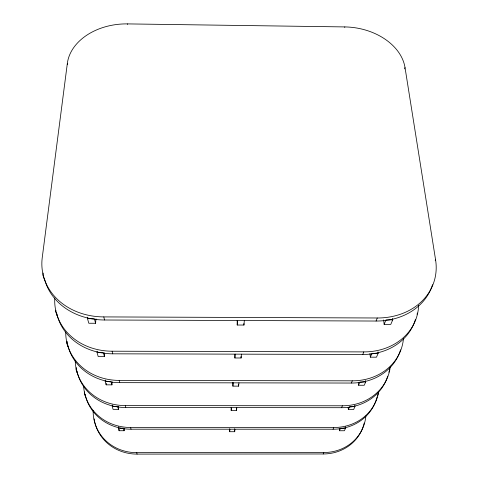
<?xml version="1.0" encoding="UTF-8"?>
<svg xmlns="http://www.w3.org/2000/svg" width="478" height="478" viewBox="0 0 478 478"><rect width="100%" height="100%" fill="white"/><g stroke="black" fill="none" stroke-linecap="round" stroke-linejoin="round"><path stroke-width="0.72" d="M118.472 426.717L118.377 428.204L119.088 430.726L124.131 430.726L124.268 428.515M119.088 430.726L119.183 429.25M112.354 404.997L112.252 406.467L113.065 409.347L118.454 409.347L118.652 406.372M105.333 380.034L105.22 381.522L106.158 384.838L111.942 384.85L112.151 381.898M234.919 429.208L234.698 431.712L229.691 431.712L229.864 429.208M236.789 407.615L236.538 410.477L231.191 410.471L231.394 407.609M238.934 382.854L238.647 386.146L232.906 386.134L233.139 382.842M241.42 354.162L241.085 357.992L234.895 357.98L235.17 354.144M244.33 320.529L243.941 325.046L237.225 325.022L237.542 320.505M106.158 384.838L106.265 383.362M97.195 351.121L97.076 352.609L98.163 356.474L104.407 356.486L104.694 352.8M87.647 317.225L87.516 318.695L88.8 323.248L95.576 323.277L95.959 318.832M84.451 391.948L84.331 393.28L85.293 396.023M76.265 367.6L76.062 369.697L77.155 372.816M66.759 341.256L66.603 342.726L67.858 346.305M55.836 310.216L55.681 311.572L57.139 315.725M43.193 273.034L42.918 275.185L44.627 280.066M435.207 260.731L435.595 259.901L405.015 67.571A56.392 40.983 8.9 0 0 344.817 26.923L127.405 23.9A56.906 41.562 -3.8 0 0 67.35 63.341L42.249 257.564A66.687 56.225 -10.6 0 0 103.792 316.908L104.539 319.997L376.078 321.037A65.749 54.886 17.2 0 0 432.536 284.679M344.722 27.431L344.817 26.923M404.633 68.904L405.015 67.571M94.124 418.853A45.984 42.823 -21.6 0 0 137.072 454.1L323.212 453.969L323.785 452.535A45.972 42.405 27 0 0 365.873 416.057M85.144 394.458A49.754 45.595 -18 0 0 131.032 429.196L333.052 429.22L333.728 427.535A49.748 45.105 23.8 0 0 378.695 391.584M76.922 370.94A53.034 47.878 -15.7 0 0 125.774 407.519L341.609 407.704L342.379 405.78A53.028 47.322 21.7 0 0 390.269 366.931M67.028 341.292A56.792 50.357 -13.8 0 0 119.739 382.651L351.42 383.045L352.304 380.829A56.786 49.724 20 0 0 403.468 338.567M56.792 313.592A61.142 53.046 -12.2 0 0 112.748 353.816L362.778 354.491L363.806 351.904A61.13 52.323 18.4 0 0 418.65 305.215M376.078 321.037L377.291 317.99A66.209 55.131 17 0 0 435.595 259.901M345.51 428.24L344.417 430.744L339.446 430.744L340.497 428.24L345.51 428.24L345.385 426.77M354.903 406.688L353.66 409.538L348.354 409.532L349.555 406.682L354.903 406.688L354.772 405.201M365.67 381.982L364.242 385.262L358.554 385.256L359.934 381.97L365.67 381.982L365.527 380.506M378.134 353.373L376.473 357.197L370.342 357.18L371.95 353.361L378.134 353.373L377.973 351.904M392.737 319.878L390.777 324.377L384.133 324.347L386.021 319.848L392.737 319.878L392.558 318.402M377.273 395.844L378.331 393.675M388.763 372.219L389.666 370.372L389.504 368.986M416.971 314.231L417.539 313.06M83.62 386.099A50.011 45.774 -17.8 0 0 130.619 427.493L333.728 427.535M118.377 428.204L123.461 428.204L124.131 430.726M93.15 410.554A46.199 42.99 -21.4 0 0 136.726 452.66L323.785 452.535M65.707 332.037A57.133 50.572 -13.7 0 0 119.195 380.41L352.304 380.829M105.22 381.522L111.057 381.534L111.942 384.85M75.231 360.376A53.327 48.075 -15.6 0 0 125.302 405.577L342.379 405.78M112.252 406.467L117.69 406.473L118.454 409.347M87.516 318.695L94.369 318.718L95.576 323.277M54.779 297.967A61.537 53.285 -12 0 0 112.109 351.205L363.806 351.904M97.076 352.609L103.379 352.627L104.407 356.486M103.792 316.908L377.291 317.99M112.109 351.205L112.748 353.816M119.195 380.41L119.739 382.651M125.302 405.577L125.774 407.519M130.619 427.493L131.032 429.196M136.726 452.66L137.072 454.1M67.35 63.341L67.613 64.614M383.619 319.949L384.133 324.347M127.405 23.9L127.465 24.42M369.966 353.523L370.342 357.18M358.279 382.322L358.554 385.256M348.163 407.322L348.354 409.532M339.272 428.545L339.446 430.744M243.911 323.558L243.941 325.046M241.061 356.51L241.085 357.992M238.63 384.659L238.647 386.146M237.166 320.553L237.225 325.022M236.502 407.489L236.538 410.477M234.853 354.27L234.895 357.98M234.668 428.754L234.698 431.712M232.87 382.424L232.906 386.134M231.167 407.483L231.191 410.471M229.667 428.754L229.691 431.712M104.539 319.997A66.227 55.968 -10.7 0 1 44.424 278.674M415.424 319.441A60.742 52.102 18.5 0 1 362.778 354.491M400.582 349.812A56.452 49.515 20.1 0 1 351.42 383.045M387.718 376.132A52.735 47.131 21.9 0 1 341.609 407.704M377.064 397.015A49.491 44.926 24 0 1 333.052 429.22M364.218 423.042A45.757 42.243 27.2 0 1 323.212 453.969"/></g></svg>
